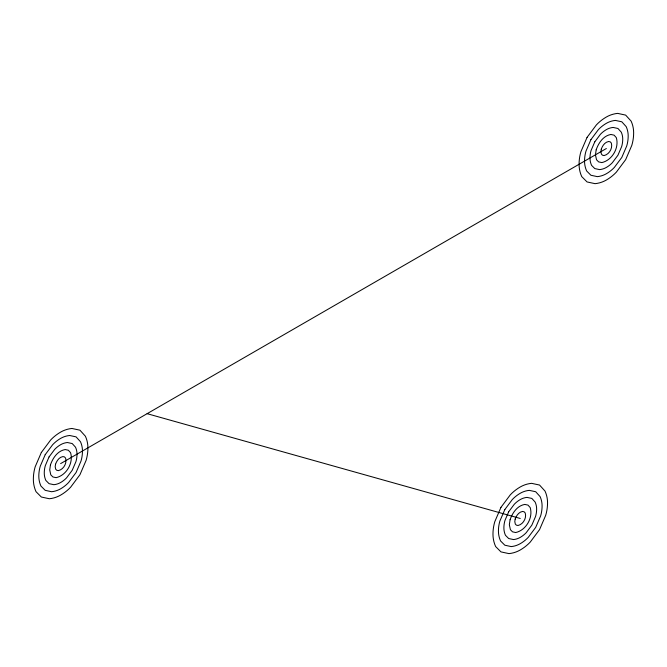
<?xml version="1.0" encoding="UTF-8"?>
<svg xmlns="http://www.w3.org/2000/svg" width="667" height="667" viewBox="0 0 667 667"><rect width="100%" height="100%" fill="white"/><g stroke="black" fill="none" stroke-linecap="round" stroke-linejoin="round"><path stroke-width="1" d="M60.639 463.607L606.361 148.524M147.124 413.673L520.26 518.476M50.45 464.882L49.725 469.901L50.784 474.837L52.918 476.972L56.111 477.664C66.467 475.338 73.712 462.79 70.552 452.66L68.351 450.233L65.158 449.55C57.529 450.892 52.835 458.054 50.45 464.882M55.544 464.24L55.178 466.758L55.711 469.218L56.778 470.285L58.379 470.635C63.557 469.468 67.175 463.198 65.591 458.129L64.499 456.92L62.898 456.578C59.08 457.245 56.737 460.83 55.544 464.24M510.072 519.751L509.346 524.771L510.405 529.706L512.539 531.841L515.741 532.533C526.088 530.207 533.333 517.659 530.173 507.529L527.981 505.102L524.779 504.419C517.15 505.761 512.456 512.915 510.072 519.751M515.166 519.109L514.799 521.619L515.333 524.087L516.4 525.154L518.001 525.504C523.178 524.337 526.797 518.067 525.212 512.998L524.12 511.789L522.519 511.447C518.701 512.114 516.358 515.699 515.166 519.109M596.181 149.808L595.448 154.827L596.515 159.755L598.649 161.898L601.842 162.581C612.198 160.255 619.443 147.715 616.275 137.585L614.082 135.159L610.889 134.467C603.251 135.818 598.566 142.971 596.181 149.808M601.275 149.166L600.909 151.676L601.434 154.144L602.501 155.211L604.102 155.553C609.279 154.394 612.898 148.124 611.322 143.055L610.222 141.846L608.621 141.496C604.811 142.171 602.459 145.748 601.275 149.166M41.346 452.468L35.176 466.8A44.097 44.097 0 0 0 33.35 479.356A29.898 29.898 0 0 0 36.01 491.679L41.346 497.023L49.333 498.749A28.156 28.156 0 0 0 60.639 495.114A44.097 44.097 0 0 0 70.602 487.252L79.932 474.746L86.093 460.413A44.097 44.097 0 0 0 87.919 447.849A28.156 28.156 0 0 0 85.418 436.243L79.932 430.182L71.936 428.464A28.156 28.156 0 0 0 60.639 432.099A44.097 44.097 0 0 0 50.675 439.962L41.346 452.468M45.198 454.694L40.27 466.158A35.276 35.276 0 0 0 38.811 476.205A23.92 23.92 0 0 0 40.937 486.068L45.198 490.337L51.592 491.721A22.528 22.528 0 0 0 60.639 488.811A35.276 35.276 0 0 0 68.609 482.516L76.071 472.519L81.007 461.047A35.276 35.276 0 0 0 82.466 451A22.528 22.528 0 0 0 80.465 441.712L76.071 436.868L69.676 435.493A22.528 22.528 0 0 0 60.639 438.394A35.276 35.276 0 0 0 52.668 444.689L45.198 454.694M49.058 456.92L45.364 465.516A26.455 26.455 0 0 0 44.264 473.053A17.934 17.934 0 0 0 45.856 480.448L49.058 483.658L53.852 484.692A16.892 16.892 0 0 0 60.639 482.508A26.455 26.455 0 0 0 66.617 477.789L72.211 470.285L75.913 461.689A26.455 26.455 0 0 0 77.005 454.152A16.892 16.892 0 0 0 75.504 447.19L72.211 443.555L67.417 442.521A16.892 16.892 0 0 0 60.639 444.697A26.455 26.455 0 0 0 54.661 449.416L49.058 456.92M587.068 137.385L580.907 151.717A44.097 44.097 0 0 0 579.081 164.282A29.898 29.898 0 0 0 581.732 176.605L587.068 181.949L595.064 183.667A28.156 28.156 0 0 0 606.361 180.032A44.097 44.097 0 0 0 616.325 172.169L625.654 159.671L631.824 145.339A44.097 44.097 0 0 0 633.65 132.775A28.156 28.156 0 0 0 631.149 121.169L625.654 115.108L617.667 113.382A28.156 28.156 0 0 0 606.361 117.017A44.097 44.097 0 0 0 596.398 124.887L587.068 137.385M590.929 139.62L585.993 151.084A35.276 35.276 0 0 0 584.534 161.131A23.92 23.92 0 0 0 586.66 170.994L590.929 175.263L597.324 176.638A22.528 22.528 0 0 0 606.361 173.737A35.276 35.276 0 0 0 614.332 167.442L621.802 157.437L626.73 145.973A35.276 35.276 0 0 0 628.189 135.926A22.528 22.528 0 0 0 626.188 126.638L621.802 121.794L615.408 120.41A22.528 22.528 0 0 0 606.361 123.32A35.276 35.276 0 0 0 598.391 129.615L590.929 139.62M594.789 141.846L591.087 150.442A26.455 26.455 0 0 0 589.995 157.979A17.934 17.934 0 0 0 591.587 165.374L594.789 168.576L599.583 169.61A16.892 16.892 0 0 0 606.361 167.434A26.455 26.455 0 0 0 612.339 162.715L617.942 155.211L621.636 146.615A26.455 26.455 0 0 0 622.736 139.078A16.892 16.892 0 0 0 621.235 132.116L617.942 128.481L613.148 127.439A16.892 16.892 0 0 0 606.361 129.623A26.455 26.455 0 0 0 600.383 134.342L594.789 141.846M500.967 507.329L494.797 521.661A44.097 44.097 0 0 0 492.971 534.225A29.898 29.898 0 0 0 495.631 546.548L500.967 551.892L508.954 553.618A28.156 28.156 0 0 0 520.26 549.983A44.097 44.097 0 0 0 530.223 542.113L539.553 529.615L545.723 515.283A44.097 44.097 0 0 0 547.549 502.718A28.156 28.156 0 0 0 545.039 491.112L539.553 485.051L531.566 483.333A28.156 28.156 0 0 0 520.26 486.968A44.097 44.097 0 0 0 510.297 494.831L500.967 507.329M504.827 509.563L499.891 521.027A35.276 35.276 0 0 0 498.432 531.074A23.92 23.92 0 0 0 500.558 540.937L504.827 545.206L511.214 546.59A22.528 22.528 0 0 0 520.26 543.68A35.276 35.276 0 0 0 528.231 537.385L535.693 527.38L540.629 515.916A35.276 35.276 0 0 0 542.088 505.869A22.528 22.528 0 0 0 540.087 496.582L535.693 491.737L529.298 490.362A22.528 22.528 0 0 0 520.26 493.263A35.276 35.276 0 0 0 512.289 499.558L504.827 509.563M508.679 511.789L504.986 520.385A26.455 26.455 0 0 0 503.885 527.922A17.934 17.934 0 0 0 505.486 535.318L508.679 538.519L513.482 539.561A16.892 16.892 0 0 0 520.26 537.377A26.455 26.455 0 0 0 526.238 532.658L531.832 525.154L535.534 516.558A26.455 26.455 0 0 0 536.635 509.021A16.892 16.892 0 0 0 535.126 502.059L531.832 498.424L527.038 497.39A16.892 16.892 0 0 0 520.26 499.566A26.455 26.455 0 0 0 514.282 504.285L508.679 511.789"/></g></svg>
